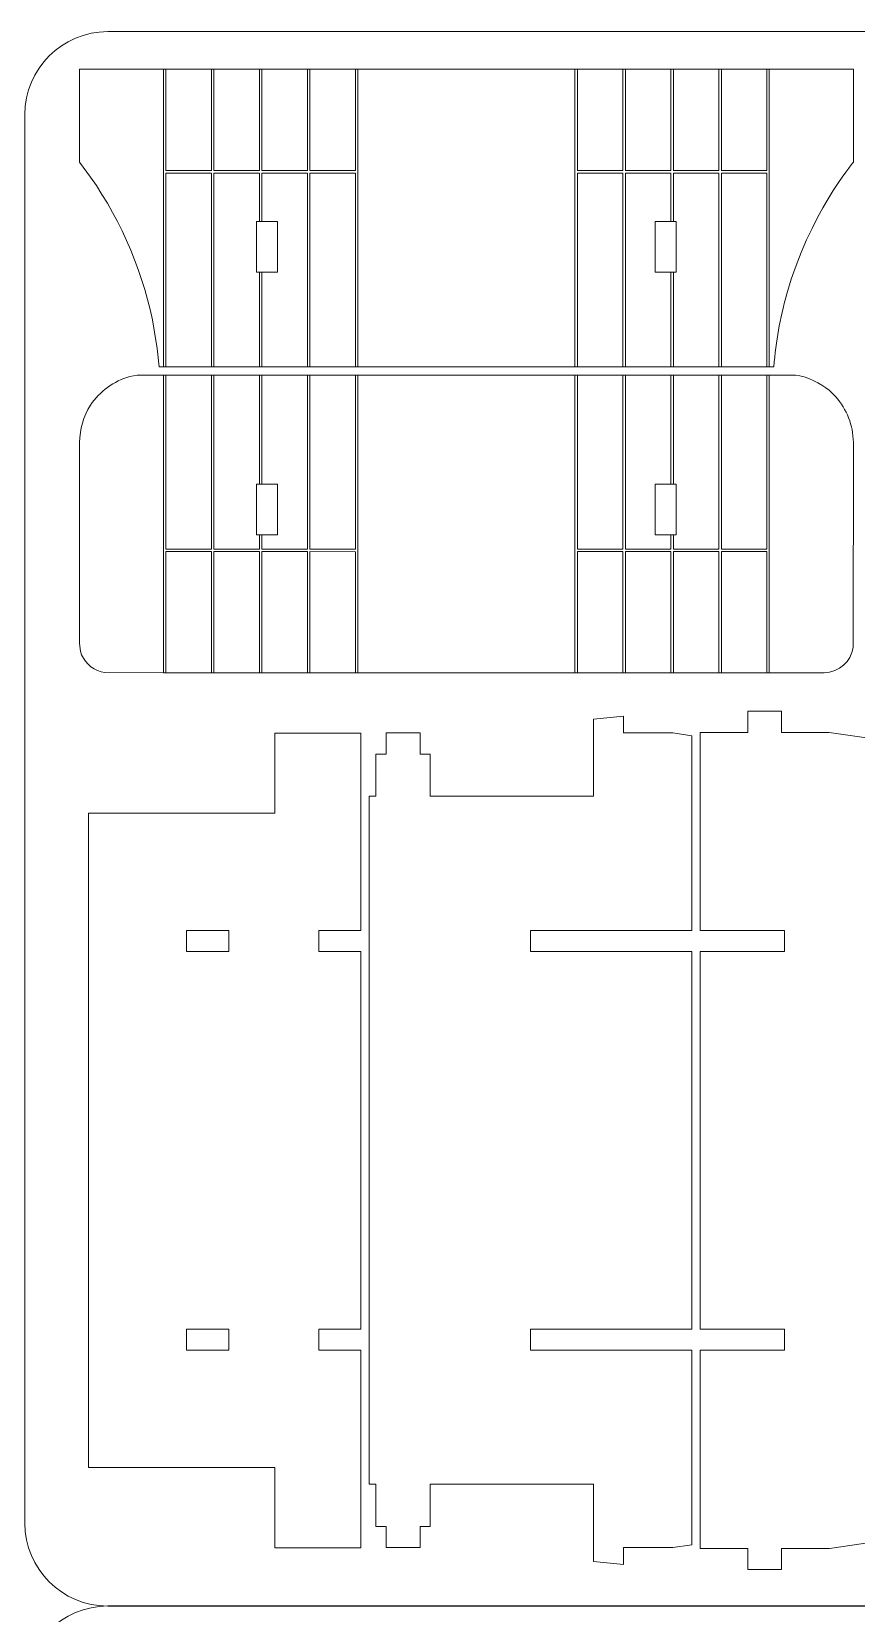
# Model space of a CAD drawing. Header units: centimetres. Extents: x -13.7 to 44.3, y -7.5 to 30.5.
# Drawn here: x 15.36 to 25.31, y 11.46 to 30.54 of the extents above; entities that cross this region are included whole.
import ezdxf

# ---------------------------------------------------------------- set-up
doc = ezdxf.new("R2010")
doc.units = ezdxf.units.CM
doc.header["$MEASUREMENT"] = 0
doc.layers.add('Camada 1', color=7, linetype='Continuous')

msp = doc.modelspace()

# ---------------------------------------------------------------- linework, layer by layer
at = {"layer": 'Camada 1', "color": 240, "lineweight": 20}
for points in [[(44.27592, 29.54315), (44.27592, 29.54315), (44.27592, 12.54315), (44.27592, 12.54315), (44.27592, 12.54315), (44.27592, 11.99315), (43.82592, 11.54315), (43.27591, 11.54315), (43.27591, 11.54315), (43.27591, 11.54315), (16.27592, 11.54315), (16.27592, 11.54315), (16.27592, 11.54315), (15.72592, 11.54315), (15.27591, 11.99315), (15.27591, 12.54315), (15.27591, 12.54315), (15.27591, 12.54315), (15.27591, 29.54315), (15.27591, 29.54315), (15.27591, 29.54315), (15.27591, 30.09315), (15.72592, 30.54315), (16.27592, 30.54315), (16.27592, 30.54315), (16.27592, 30.54315), (43.27591, 30.54315), (43.27591, 30.54315), (43.27591, 30.54315), (43.82592, 30.54315), (44.27592, 30.09315), (44.27592, 29.54315)], [(44.27592, 10.54425), (44.27592, 10.54425), (44.27592, -6.45575), (44.27592, -6.45575), (44.27592, -6.45575), (44.27592, -7.00575), (43.82592, -7.45575), (43.27591, -7.45575), (43.27591, -7.45575), (43.27591, -7.45575), (16.27592, -7.45575), (16.27592, -7.45575), (16.27592, -7.45575), (15.72592, -7.45575), (15.27591, -7.00575), (15.27591, -6.45575), (15.27591, -6.45575), (15.27591, -6.45575), (15.27591, 10.54425), (15.27591, 10.54425), (15.27591, 10.54425), (15.27591, 11.09425), (15.72592, 11.54425), (16.27592, 11.54425), (16.27592, 11.54425), (16.27592, 11.54425), (43.27591, 11.54425), (43.27591, 11.54425), (43.27591, 11.54425), (43.82592, 11.54425), (44.27592, 11.09425), (44.27592, 10.54425)]]:
    msp.add_open_spline(points, degree=3, knots=[0, 0, 0, 0, 0.11111111, 0.11111111, 0.11111111, 0.11111111, 0.22222222, 0.22222222, 0.22222222, 0.22222222, 0.33333333, 0.33333333, 0.33333333, 0.33333333, 0.44444444, 0.44444444, 0.44444444, 0.44444444, 0.55555556, 0.55555556, 0.55555556, 0.55555556, 0.66666667, 0.66666667, 0.66666667, 0.66666667, 0.77777778, 0.77777778, 0.77777778, 0.77777778, 1, 1, 1, 1], dxfattribs=at)
at = {"layer": 'Camada 1', "lineweight": 9}
for points, knots in [([(16.87239, 26.72101), (16.87239, 26.72101), (16.89584, 26.49825), (16.89584, 26.49825), (16.89584, 26.49825), (16.89584, 26.49825), (24.30997, 26.49817), (24.30997, 26.49817), (24.30997, 26.49817), (24.34402, 26.82144), (24.37899, 27.0626), (24.46795, 27.37873), (24.46795, 27.37873), (24.73759, 28.33689), (25.26559, 28.95111), (25.27121, 28.96814), (25.27121, 28.96814), (25.27121, 28.96814), (25.27122, 30.09012), (25.27122, 30.09012), (25.27122, 30.09012), (25.27122, 30.09012), (15.93468, 30.09025), (15.93468, 30.09025), (15.93468, 30.09025), (15.93468, 30.09025), (15.93467, 28.96826), (15.93467, 28.96826), (15.93467, 28.96826), (15.93467, 28.96826), (16.06795, 28.78825), (16.06795, 28.78825), (16.06795, 28.78825), (16.45208, 28.24227), (16.72032, 27.59944), (16.83819, 26.94236), (16.83819, 26.94236), (16.83819, 26.94236), (16.87239, 26.72101), (16.87239, 26.72101)], [0, 0, 0, 0, 0.09090909, 0.09090909, 0.09090909, 0.09090909, 0.18181818, 0.18181818, 0.18181818, 0.18181818, 0.27272727, 0.27272727, 0.27272727, 0.27272727, 0.36363636, 0.36363636, 0.36363636, 0.36363636, 0.45454545, 0.45454545, 0.45454545, 0.45454545, 0.54545455, 0.54545455, 0.54545455, 0.54545455, 0.63636364, 0.63636364, 0.63636364, 0.63636364, 0.72727273, 0.72727273, 0.72727273, 0.72727273, 0.81818182, 0.81818182, 0.81818182, 0.81818182, 1, 1, 1, 1]), ([(18.10597, 27.63966), (18.10597, 27.63966), (18.07022, 27.63969), (18.07022, 27.63969), (18.07022, 27.63969), (18.07022, 27.63969), (18.07023, 28.25167), (18.07023, 28.25167), (18.07023, 28.25167), (18.07023, 28.25167), (18.3252, 28.2517), (18.3252, 28.2517), (18.3252, 28.2517), (18.3252, 28.2517), (18.3252, 27.63967), (18.3252, 27.63967), (18.3252, 27.63967), (18.3252, 27.63967), (18.10597, 27.63966), (18.10597, 27.63966)], [0, 0, 0, 0, 0.16666667, 0.16666667, 0.16666667, 0.16666667, 0.33333333, 0.33333333, 0.33333333, 0.33333333, 0.5, 0.5, 0.5, 0.5, 0.66666667, 0.66666667, 0.66666667, 0.66666667, 1, 1, 1, 1]), ([(23.06928, 27.63964), (23.06928, 27.63964), (22.88054, 27.63967), (22.88054, 27.63967), (22.88054, 27.63967), (22.88054, 27.63967), (22.88055, 28.25176), (22.88055, 28.25176), (22.88055, 28.25176), (22.88055, 28.25176), (23.13554, 28.25178), (23.13554, 28.25178), (23.13554, 28.25178), (23.13554, 28.25178), (23.13553, 27.63967), (23.13553, 27.63967), (23.13553, 27.63967), (23.13553, 27.63967), (23.06928, 27.63964), (23.06928, 27.63964)], [0, 0, 0, 0, 0.16666667, 0.16666667, 0.16666667, 0.16666667, 0.33333333, 0.33333333, 0.33333333, 0.33333333, 0.5, 0.5, 0.5, 0.5, 0.66666667, 0.66666667, 0.66666667, 0.66666667, 1, 1, 1, 1]), ([(15.94665, 23.06762), (15.94665, 23.06762), (15.93464, 23.1589), (15.93464, 23.1589), (15.93464, 23.1589), (15.93464, 23.1589), (15.93468, 25.58502), (15.93468, 25.58502), (15.93468, 25.58502), (15.94054, 25.74682), (15.97961, 25.89941), (16.06911, 26.03628), (16.06911, 26.03628), (16.17539, 26.19882), (16.35374, 26.3288), (16.54103, 26.38018), (16.54103, 26.38018), (16.54103, 26.38018), (16.63195, 26.39817), (16.63195, 26.39817), (16.63195, 26.39817), (16.63195, 26.39817), (18.106, 26.39815), (18.106, 26.39815), (18.106, 26.39815), (18.106, 26.39815), (24.57395, 26.39819), (24.57395, 26.39819), (24.57395, 26.39819), (24.70425, 26.38542), (24.87835, 26.29986), (24.97921, 26.21453), (24.97921, 26.21453), (25.12752, 26.08906), (25.23456, 25.8962), (25.26259, 25.70397), (25.26259, 25.70397), (25.26259, 25.70397), (25.27122, 25.58502), (25.27122, 25.58502), (25.27122, 25.58502), (25.27122, 25.58502), (25.26816, 23.11286), (25.26816, 23.11286), (25.26816, 23.11286), (25.24511, 22.93787), (25.10117, 22.81219), (24.91849, 22.80621), (24.91849, 22.80621), (24.91849, 22.80621), (16.94827, 22.8062), (16.94827, 22.8062), (16.94827, 22.8062), (16.94827, 22.8062), (16.24128, 22.80922), (16.24128, 22.80922), (16.24128, 22.80922), (16.11826, 22.82542), (16.00896, 22.90929), (15.96148, 23.02393), (15.96148, 23.02393), (15.96148, 23.02393), (15.94665, 23.06762), (15.94665, 23.06762)], [0, 0, 0, 0, 0.05882353, 0.05882353, 0.05882353, 0.05882353, 0.11764706, 0.11764706, 0.11764706, 0.11764706, 0.17647059, 0.17647059, 0.17647059, 0.17647059, 0.23529412, 0.23529412, 0.23529412, 0.23529412, 0.29411765, 0.29411765, 0.29411765, 0.29411765, 0.35294118, 0.35294118, 0.35294118, 0.35294118, 0.41176471, 0.41176471, 0.41176471, 0.41176471, 0.47058824, 0.47058824, 0.47058824, 0.47058824, 0.52941176, 0.52941176, 0.52941176, 0.52941176, 0.58823529, 0.58823529, 0.58823529, 0.58823529, 0.64705882, 0.64705882, 0.64705882, 0.64705882, 0.70588235, 0.70588235, 0.70588235, 0.70588235, 0.76470588, 0.76470588, 0.76470588, 0.76470588, 0.82352941, 0.82352941, 0.82352941, 0.82352941, 0.88235294, 0.88235294, 0.88235294, 0.88235294, 1, 1, 1, 1]), ([(18.13658, 25.08387), (18.13658, 25.08387), (18.32519, 25.08389), (18.32519, 25.08389), (18.32519, 25.08389), (18.32519, 25.08389), (18.32523, 24.47188), (18.32523, 24.47188), (18.32523, 24.47188), (18.32523, 24.47188), (18.07025, 24.47186), (18.07025, 24.47186), (18.07025, 24.47186), (18.07025, 24.47186), (18.07021, 25.08387), (18.07021, 25.08387), (18.07021, 25.08387), (18.07021, 25.08387), (18.13658, 25.08387), (18.13658, 25.08387)], [0, 0, 0, 0, 0.16666667, 0.16666667, 0.16666667, 0.16666667, 0.33333333, 0.33333333, 0.33333333, 0.33333333, 0.5, 0.5, 0.5, 0.5, 0.66666667, 0.66666667, 0.66666667, 0.66666667, 1, 1, 1, 1]), ([(23.09988, 25.08388), (23.09988, 25.08388), (23.13558, 25.08388), (23.13558, 25.08388), (23.13558, 25.08388), (23.13558, 25.08388), (23.13562, 24.47188), (23.13562, 24.47188), (23.13562, 24.47188), (23.13562, 24.47188), (22.88063, 24.47187), (22.88063, 24.47187), (22.88063, 24.47187), (22.88063, 24.47187), (22.88059, 25.08387), (22.88059, 25.08387), (22.88059, 25.08387), (22.88059, 25.08387), (23.09988, 25.08388), (23.09988, 25.08388)], [0, 0, 0, 0, 0.16666667, 0.16666667, 0.16666667, 0.16666667, 0.33333333, 0.33333333, 0.33333333, 0.33333333, 0.5, 0.5, 0.5, 0.5, 0.66666667, 0.66666667, 0.66666667, 0.66666667, 1, 1, 1, 1]), ([(24.44206, 14.62963), (24.44206, 14.62963), (24.44205, 14.88463), (24.44205, 14.88463), (24.44205, 14.88463), (24.44205, 14.88463), (23.42207, 14.8846), (23.42207, 14.8846), (23.42207, 14.8846), (23.42207, 14.8846), (23.42195, 19.44217), (23.42195, 19.44217), (23.42195, 19.44217), (23.42195, 19.44217), (24.44193, 19.4422), (24.44193, 19.4422), (24.44193, 19.4422), (24.44193, 19.4422), (24.44193, 19.69719), (24.44193, 19.69719), (24.44193, 19.69719), (24.44193, 19.69719), (23.42194, 19.69689), (23.42194, 19.69689), (23.42194, 19.69689), (23.42194, 19.69689), (23.42188, 22.08695), (23.42188, 22.08695), (23.42188, 22.08695), (23.42188, 22.08695), (23.99755, 22.08696), (23.99755, 22.08696), (23.99755, 22.08696), (23.99755, 22.08696), (23.99754, 22.34196), (23.99754, 22.34196), (23.99754, 22.34196), (23.99754, 22.34196), (24.40554, 22.34198), (24.40554, 22.34198), (24.40554, 22.34198), (24.40554, 22.34198), (24.40554, 22.08697), (24.40554, 22.08697), (24.40554, 22.08697), (24.40554, 22.08697), (24.98121, 22.087), (24.98121, 22.087), (24.98121, 22.087), (24.98121, 22.087), (25.94221, 21.94683), (25.94221, 21.94683), (25.94221, 21.94683), (25.94221, 21.94683), (25.97897, 22.1989), (25.97897, 22.1989), (25.97897, 22.1989), (25.97897, 22.1989), (26.33223, 22.14737), (26.33223, 22.14737), (26.33223, 22.14737), (26.33223, 22.14737), (26.29547, 21.8953), (26.29547, 21.8953), (26.29547, 21.8953), (26.29547, 21.8953), (26.39446, 21.88086), (26.39446, 21.88086), (26.39446, 21.88086), (26.39446, 21.88086), (26.39448, 21.22512), (26.39448, 21.22512), (26.39448, 21.22512), (26.39448, 21.22512), (25.58908, 21.2251), (25.58908, 21.2251), (25.58908, 21.2251), (25.58908, 21.2251), (25.5893, 13.10178), (25.5893, 13.10178), (25.5893, 13.10178), (25.5893, 13.10178), (26.39469, 13.10181), (26.39469, 13.10181), (26.39469, 13.10181), (26.39469, 13.10181), (26.3947, 12.44606), (26.3947, 12.44606), (26.3947, 12.44606), (26.3947, 12.44606), (26.29571, 12.43161), (26.29571, 12.43161), (26.29571, 12.43161), (26.29571, 12.43161), (26.33249, 12.17955), (26.33249, 12.17955), (26.33249, 12.17955), (26.33249, 12.17955), (25.97923, 12.128), (25.97923, 12.128), (25.97923, 12.128), (25.97923, 12.128), (25.94245, 12.38007), (25.94245, 12.38007), (25.94245, 12.38007), (25.94245, 12.38007), (24.98146, 12.23985), (24.98146, 12.23985), (24.98146, 12.23985), (24.98146, 12.23985), (24.4058, 12.23982), (24.4058, 12.23982), (24.4058, 12.23982), (24.4058, 12.23982), (24.4058, 11.98483), (24.4058, 11.98483), (24.4058, 11.98483), (24.4058, 11.98483), (23.99781, 11.98482), (23.99781, 11.98482), (23.99781, 11.98482), (23.99781, 11.98482), (23.9978, 12.23982), (23.9978, 12.23982), (23.9978, 12.23982), (23.9978, 12.23982), (23.42215, 12.23981), (23.42215, 12.23981), (23.42215, 12.23981), (23.42215, 12.23981), (23.42207, 14.62988), (23.42207, 14.62988), (23.42207, 14.62988), (23.42207, 14.62988), (24.44206, 14.62963), (24.44206, 14.62963)], [0, 0, 0, 0, 0.02857143, 0.02857143, 0.02857143, 0.02857143, 0.05714286, 0.05714286, 0.05714286, 0.05714286, 0.08571429, 0.08571429, 0.08571429, 0.08571429, 0.11428571, 0.11428571, 0.11428571, 0.11428571, 0.14285714, 0.14285714, 0.14285714, 0.14285714, 0.17142857, 0.17142857, 0.17142857, 0.17142857, 0.2, 0.2, 0.2, 0.2, 0.22857143, 0.22857143, 0.22857143, 0.22857143, 0.25714286, 0.25714286, 0.25714286, 0.25714286, 0.28571429, 0.28571429, 0.28571429, 0.28571429, 0.31428571, 0.31428571, 0.31428571, 0.31428571, 0.34285714, 0.34285714, 0.34285714, 0.34285714, 0.37142857, 0.37142857, 0.37142857, 0.37142857, 0.4, 0.4, 0.4, 0.4, 0.42857143, 0.42857143, 0.42857143, 0.42857143, 0.45714286, 0.45714286, 0.45714286, 0.45714286, 0.48571429, 0.48571429, 0.48571429, 0.48571429, 0.51428571, 0.51428571, 0.51428571, 0.51428571, 0.54285714, 0.54285714, 0.54285714, 0.54285714, 0.57142857, 0.57142857, 0.57142857, 0.57142857, 0.6, 0.6, 0.6, 0.6, 0.62857143, 0.62857143, 0.62857143, 0.62857143, 0.65714286, 0.65714286, 0.65714286, 0.65714286, 0.68571429, 0.68571429, 0.68571429, 0.68571429, 0.71428571, 0.71428571, 0.71428571, 0.71428571, 0.74285714, 0.74285714, 0.74285714, 0.74285714, 0.77142857, 0.77142857, 0.77142857, 0.77142857, 0.8, 0.8, 0.8, 0.8, 0.82857143, 0.82857143, 0.82857143, 0.82857143, 0.85714286, 0.85714286, 0.85714286, 0.85714286, 0.88571429, 0.88571429, 0.88571429, 0.88571429, 0.91428571, 0.91428571, 0.91428571, 0.91428571, 0.94285714, 0.94285714, 0.94285714, 0.94285714, 1, 1, 1, 1]), ([(21.37669, 19.69716), (21.37669, 19.69716), (21.37669, 19.44217), (21.37669, 19.44217), (21.37669, 19.44217), (21.37669, 19.44217), (23.32195, 19.44217), (23.32195, 19.44217), (23.32195, 19.44217), (23.32195, 19.44217), (23.32195, 14.88686), (23.32195, 14.88686), (23.32195, 14.88686), (23.32195, 14.88686), (21.37669, 14.88686), (21.37669, 14.88686), (21.37669, 14.88686), (21.37669, 14.88686), (21.37669, 14.63187), (21.37669, 14.63187), (21.37669, 14.63187), (21.37669, 14.63187), (23.32195, 14.63187), (23.32195, 14.63187), (23.32195, 14.63187), (23.32195, 14.63187), (23.32195, 12.28266), (23.32195, 12.28266), (23.32195, 12.28266), (23.32195, 12.28266), (23.09166, 12.24907), (23.09166, 12.24907), (23.09166, 12.24907), (23.09166, 12.24907), (22.4975, 12.24907), (22.4975, 12.24907), (22.4975, 12.24907), (22.4975, 12.24907), (22.4975, 12.04563), (22.4975, 12.04563), (22.4975, 12.04563), (22.4975, 12.04563), (22.13705, 12.08184), (22.13705, 12.08184), (22.13705, 12.08184), (22.13705, 12.08184), (22.13705, 13.01406), (22.13705, 13.01406), (22.13705, 13.01406), (22.13705, 13.01406), (20.16641, 13.01406), (20.16641, 13.01406), (20.16641, 13.01406), (20.16641, 13.01406), (20.16641, 12.50406), (20.16641, 12.50406), (20.16641, 12.50406), (20.16641, 12.50406), (20.04341, 12.50406), (20.04341, 12.50406), (20.04341, 12.50406), (20.04341, 12.50406), (20.04341, 12.24907), (20.04341, 12.24907), (20.04341, 12.24907), (20.04341, 12.24907), (19.63541, 12.24907), (19.63541, 12.24907), (19.63541, 12.24907), (19.63541, 12.24907), (19.63541, 12.50406), (19.63541, 12.50406), (19.63541, 12.50406), (19.63541, 12.50406), (19.51019, 12.50406), (19.51019, 12.50406), (19.51019, 12.50406), (19.51019, 12.50406), (19.51019, 13.01406), (19.51019, 13.01406), (19.51019, 13.01406), (19.51019, 13.01406), (19.43142, 13.01406), (19.43142, 13.01406), (19.43142, 13.01406), (19.43142, 13.01406), (19.43142, 21.31499), (19.43142, 21.31499), (19.43142, 21.31499), (19.43142, 21.31499), (19.51019, 21.31499), (19.51019, 21.31499), (19.51019, 21.31499), (19.51019, 21.31499), (19.51019, 21.82498), (19.51019, 21.82498), (19.51019, 21.82498), (19.51019, 21.82498), (19.63541, 21.82498), (19.63541, 21.82498), (19.63541, 21.82498), (19.63541, 21.82498), (19.63541, 22.07997), (19.63541, 22.07997), (19.63541, 22.07997), (19.63541, 22.07997), (20.04341, 22.07997), (20.04341, 22.07997), (20.04341, 22.07997), (20.04341, 22.07997), (20.04341, 21.82498), (20.04341, 21.82498), (20.04341, 21.82498), (20.04341, 21.82498), (20.16641, 21.82498), (20.16641, 21.82498), (20.16641, 21.82498), (20.16641, 21.82498), (20.16641, 21.31499), (20.16641, 21.31499), (20.16641, 21.31499), (20.16641, 21.31499), (22.13705, 21.31499), (22.13705, 21.31499), (22.13705, 21.31499), (22.13705, 21.31499), (22.13705, 22.2472), (22.13705, 22.2472), (22.13705, 22.2472), (22.13705, 22.2472), (22.4975, 22.28341), (22.4975, 22.28341), (22.4975, 22.28341), (22.4975, 22.28341), (22.4975, 22.07997), (22.4975, 22.07997), (22.4975, 22.07997), (22.4975, 22.07997), (23.09166, 22.07997), (23.09166, 22.07997), (23.09166, 22.07997), (23.09166, 22.07997), (23.32195, 22.04638), (23.32195, 22.04638), (23.32195, 22.04638), (23.32195, 22.04638), (23.32195, 19.69716), (23.32195, 19.69716), (23.32195, 19.69716), (23.32195, 19.69716), (21.37669, 19.69716), (21.37669, 19.69716)], [0, 0, 0, 0, 0.02564103, 0.02564103, 0.02564103, 0.02564103, 0.05128205, 0.05128205, 0.05128205, 0.05128205, 0.07692308, 0.07692308, 0.07692308, 0.07692308, 0.1025641, 0.1025641, 0.1025641, 0.1025641, 0.12820513, 0.12820513, 0.12820513, 0.12820513, 0.15384615, 0.15384615, 0.15384615, 0.15384615, 0.17948718, 0.17948718, 0.17948718, 0.17948718, 0.20512821, 0.20512821, 0.20512821, 0.20512821, 0.23076923, 0.23076923, 0.23076923, 0.23076923, 0.25641026, 0.25641026, 0.25641026, 0.25641026, 0.28205128, 0.28205128, 0.28205128, 0.28205128, 0.30769231, 0.30769231, 0.30769231, 0.30769231, 0.33333333, 0.33333333, 0.33333333, 0.33333333, 0.35897436, 0.35897436, 0.35897436, 0.35897436, 0.38461538, 0.38461538, 0.38461538, 0.38461538, 0.41025641, 0.41025641, 0.41025641, 0.41025641, 0.43589744, 0.43589744, 0.43589744, 0.43589744, 0.46153846, 0.46153846, 0.46153846, 0.46153846, 0.48717949, 0.48717949, 0.48717949, 0.48717949, 0.51282051, 0.51282051, 0.51282051, 0.51282051, 0.53846154, 0.53846154, 0.53846154, 0.53846154, 0.56410256, 0.56410256, 0.56410256, 0.56410256, 0.58974359, 0.58974359, 0.58974359, 0.58974359, 0.61538462, 0.61538462, 0.61538462, 0.61538462, 0.64102564, 0.64102564, 0.64102564, 0.64102564, 0.66666667, 0.66666667, 0.66666667, 0.66666667, 0.69230769, 0.69230769, 0.69230769, 0.69230769, 0.71794872, 0.71794872, 0.71794872, 0.71794872, 0.74358974, 0.74358974, 0.74358974, 0.74358974, 0.76923077, 0.76923077, 0.76923077, 0.76923077, 0.79487179, 0.79487179, 0.79487179, 0.79487179, 0.82051282, 0.82051282, 0.82051282, 0.82051282, 0.84615385, 0.84615385, 0.84615385, 0.84615385, 0.87179487, 0.87179487, 0.87179487, 0.87179487, 0.8974359, 0.8974359, 0.8974359, 0.8974359, 0.92307692, 0.92307692, 0.92307692, 0.92307692, 0.94871795, 0.94871795, 0.94871795, 0.94871795, 1, 1, 1, 1]), ([(18.82143, 14.63068), (18.82143, 14.63068), (18.82143, 14.88557), (18.82143, 14.88557), (18.82143, 14.88557), (18.82143, 14.88557), (19.33142, 14.88557), (19.33142, 14.88557), (19.33142, 14.88557), (19.33142, 14.88557), (19.33142, 19.44122), (19.33142, 19.44122), (19.33142, 19.44122), (19.33142, 19.44122), (18.82143, 19.44122), (18.82143, 19.44122), (18.82143, 19.44122), (18.82143, 19.44122), (18.82143, 19.69612), (18.82143, 19.69612), (18.82143, 19.69612), (18.82143, 19.69612), (19.33142, 19.69612), (19.33142, 19.69612), (19.33142, 19.69612), (19.33142, 19.69612), (19.33142, 22.07881), (19.33142, 22.07881), (19.33142, 22.07881), (19.33142, 22.07881), (18.29015, 22.07881), (18.29015, 22.07881), (18.29015, 22.07881), (18.29015, 22.07881), (18.29015, 21.10991), (18.29015, 21.10991), (18.29015, 21.10991), (18.29015, 21.10991), (16.04225, 21.10991), (16.04225, 21.10991), (16.04225, 21.10991), (16.04225, 21.10991), (16.04225, 13.21689), (16.04225, 13.21689), (16.04225, 13.21689), (16.04225, 13.21689), (18.29015, 13.21689), (18.29015, 13.21689), (18.29015, 13.21689), (18.29015, 13.21689), (18.29015, 12.24798), (18.29015, 12.24798), (18.29015, 12.24798), (18.29015, 12.24798), (19.33142, 12.24798), (19.33142, 12.24798), (19.33142, 12.24798), (19.33142, 12.24798), (19.33142, 14.63068), (19.33142, 14.63068), (19.33142, 14.63068), (19.33142, 14.63068), (18.82143, 14.63068), (18.82143, 14.63068)], [0, 0, 0, 0, 0.05882353, 0.05882353, 0.05882353, 0.05882353, 0.11764706, 0.11764706, 0.11764706, 0.11764706, 0.17647059, 0.17647059, 0.17647059, 0.17647059, 0.23529412, 0.23529412, 0.23529412, 0.23529412, 0.29411765, 0.29411765, 0.29411765, 0.29411765, 0.35294118, 0.35294118, 0.35294118, 0.35294118, 0.41176471, 0.41176471, 0.41176471, 0.41176471, 0.47058824, 0.47058824, 0.47058824, 0.47058824, 0.52941176, 0.52941176, 0.52941176, 0.52941176, 0.58823529, 0.58823529, 0.58823529, 0.58823529, 0.64705882, 0.64705882, 0.64705882, 0.64705882, 0.70588235, 0.70588235, 0.70588235, 0.70588235, 0.76470588, 0.76470588, 0.76470588, 0.76470588, 0.82352941, 0.82352941, 0.82352941, 0.82352941, 0.88235294, 0.88235294, 0.88235294, 0.88235294, 1, 1, 1, 1]), ([(17.73793, 19.69601), (17.73793, 19.69601), (17.22795, 19.696), (17.22795, 19.696), (17.22795, 19.696), (17.22795, 19.696), (17.22795, 19.44153), (17.22795, 19.44153), (17.22795, 19.44153), (17.22795, 19.44153), (17.73793, 19.44153), (17.73793, 19.44153), (17.73793, 19.44153), (17.73793, 19.44153), (17.73793, 19.69601), (17.73793, 19.69601)], [0, 0, 0, 0, 0.2, 0.2, 0.2, 0.2, 0.4, 0.4, 0.4, 0.4, 0.6, 0.6, 0.6, 0.6, 1, 1, 1, 1]), ([(17.22795, 14.63078), (17.22795, 14.63078), (17.22795, 14.88523), (17.22795, 14.88523), (17.22795, 14.88523), (17.22795, 14.88523), (17.73793, 14.88523), (17.73793, 14.88523), (17.73793, 14.88523), (17.73793, 14.88523), (17.73793, 14.63079), (17.73793, 14.63079), (17.73793, 14.63079), (17.73793, 14.63079), (17.22795, 14.63078), (17.22795, 14.63078)], [0, 0, 0, 0, 0.2, 0.2, 0.2, 0.2, 0.4, 0.4, 0.4, 0.4, 0.6, 0.6, 0.6, 0.6, 1, 1, 1, 1])]:
    msp.add_open_spline(points, degree=3, knots=knots, dxfattribs=at)
at = {"layer": 'Camada 1', "color": 140, "lineweight": 9}
for points in [[(16.94827, 26.49825), (16.94827, 26.49825), (16.94831, 30.09024), (16.94831, 30.09024)], [(19.29424, 26.49823), (19.29424, 26.49823), (19.29428, 30.0902), (19.29428, 30.0902)], [(21.91157, 26.49819), (21.91157, 26.49819), (21.91161, 30.09016), (21.91161, 30.09016)], [(24.25754, 26.49817), (24.25754, 26.49817), (24.25758, 30.09014), (24.25758, 30.09014)], [(18.10597, 27.63966), (18.10597, 27.63966), (18.10596, 26.49824), (18.10596, 26.49824)], [(18.13656, 26.49824), (18.13656, 26.49824), (18.13657, 27.63966), (18.13657, 27.63966)], [(23.06926, 26.49818), (23.06926, 26.49818), (23.06928, 27.63964), (23.06928, 27.63964)], [(23.09988, 27.63964), (23.09988, 27.63964), (23.09986, 26.49818), (23.09986, 26.49818)], [(16.94827, 22.8062), (16.94827, 22.8062), (16.94832, 26.39817), (16.94832, 26.39817)], [(18.106, 26.39815), (18.106, 26.39815), (18.10598, 25.08387), (18.10598, 25.08387)], [(18.13658, 25.08387), (18.13658, 25.08387), (18.1366, 26.39815), (18.1366, 26.39815)], [(19.29424, 22.80616), (19.29424, 22.80616), (19.29428, 26.39814), (19.29428, 26.39814)], [(21.91157, 22.80626), (21.91157, 22.80626), (21.91162, 26.39823), (21.91162, 26.39823)], [(23.06929, 25.08388), (23.06929, 25.08388), (23.0693, 26.39821), (23.0693, 26.39821)], [(23.0999, 26.39821), (23.0999, 26.39821), (23.09988, 25.08388), (23.09988, 25.08388)], [(24.25754, 22.80622), (24.25754, 22.80622), (24.25758, 26.39819), (24.25758, 26.39819)]]:
    msp.add_open_spline(points, degree=3, dxfattribs=at)
for points in [[(16.97891, 30.09024), (16.97891, 30.09024), (16.9789, 28.86743), (16.9789, 28.86743), (16.9789, 28.86743), (16.9789, 28.86743), (17.52714, 28.86742), (17.52714, 28.86742), (17.52714, 28.86742), (17.52714, 28.86742), (17.52716, 30.09023), (17.52716, 30.09023)], [(17.55776, 30.09023), (17.55776, 30.09023), (17.55774, 28.86742), (17.55774, 28.86742), (17.55774, 28.86742), (17.55774, 28.86742), (18.10598, 28.86741), (18.10598, 28.86741), (18.10598, 28.86741), (18.10598, 28.86741), (18.106, 30.09021), (18.106, 30.09021)], [(18.68484, 30.09021), (18.68484, 30.09021), (18.68483, 28.86741), (18.68483, 28.86741), (18.68483, 28.86741), (18.68483, 28.86741), (18.13658, 28.86741), (18.13658, 28.86741), (18.13658, 28.86741), (18.13658, 28.86741), (18.1366, 30.09021), (18.1366, 30.09021)], [(19.26368, 30.0902), (19.26368, 30.0902), (19.26367, 28.8674), (19.26367, 28.8674), (19.26367, 28.8674), (19.26367, 28.8674), (18.71543, 28.86741), (18.71543, 28.86741), (18.71543, 28.86741), (18.71543, 28.86741), (18.71544, 30.09021), (18.71544, 30.09021)], [(21.94221, 30.09016), (21.94221, 30.09016), (21.9422, 28.86736), (21.9422, 28.86736), (21.9422, 28.86736), (21.9422, 28.86736), (22.49044, 28.86736), (22.49044, 28.86736), (22.49044, 28.86736), (22.49044, 28.86736), (22.49046, 30.09016), (22.49046, 30.09016)], [(22.52105, 30.09016), (22.52105, 30.09016), (22.52104, 28.86736), (22.52104, 28.86736), (22.52104, 28.86736), (22.52104, 28.86736), (23.06928, 28.86735), (23.06928, 28.86735), (23.06928, 28.86735), (23.06928, 28.86735), (23.0693, 30.09015), (23.0693, 30.09015)], [(23.0999, 30.09015), (23.0999, 30.09015), (23.09988, 28.86735), (23.09988, 28.86735), (23.09988, 28.86735), (23.09988, 28.86735), (23.64812, 28.86734), (23.64812, 28.86734), (23.64812, 28.86734), (23.64812, 28.86734), (23.64814, 30.09014), (23.64814, 30.09014)], [(24.22698, 30.09014), (24.22698, 30.09014), (24.22696, 28.86734), (24.22696, 28.86734), (24.22696, 28.86734), (24.22696, 28.86734), (23.67872, 28.86734), (23.67872, 28.86734), (23.67872, 28.86734), (23.67872, 28.86734), (23.67874, 30.09014), (23.67874, 30.09014)], [(17.52712, 26.49825), (17.52712, 26.49825), (17.52714, 28.83682), (17.52714, 28.83682), (17.52714, 28.83682), (17.52714, 28.83682), (16.9789, 28.83683), (16.9789, 28.83683), (16.9789, 28.83683), (16.9789, 28.83683), (16.97887, 26.49825), (16.97887, 26.49825)], [(18.10598, 28.25165), (18.10598, 28.25165), (18.10598, 28.83681), (18.10598, 28.83681), (18.10598, 28.83681), (18.10598, 28.83681), (17.55774, 28.83682), (17.55774, 28.83682), (17.55774, 28.83682), (17.55774, 28.83682), (17.55772, 26.49825), (17.55772, 26.49825)], [(18.6848, 26.49823), (18.6848, 26.49823), (18.68483, 28.83681), (18.68483, 28.83681), (18.68483, 28.83681), (18.68483, 28.83681), (18.13658, 28.83681), (18.13658, 28.83681), (18.13658, 28.83681), (18.13658, 28.83681), (18.13658, 28.25165), (18.13658, 28.25165)], [(18.7154, 26.49823), (18.7154, 26.49823), (18.71542, 28.83681), (18.71542, 28.83681), (18.71542, 28.83681), (18.71542, 28.83681), (19.26367, 28.8368), (19.26367, 28.8368), (19.26367, 28.8368), (19.26367, 28.8368), (19.26364, 26.49823), (19.26364, 26.49823)], [(22.49042, 26.49819), (22.49042, 26.49819), (22.49044, 28.83676), (22.49044, 28.83676), (22.49044, 28.83676), (22.49044, 28.83676), (21.9422, 28.83676), (21.9422, 28.83676), (21.9422, 28.83676), (21.9422, 28.83676), (21.94217, 26.49819), (21.94217, 26.49819)], [(23.06929, 28.25174), (23.06929, 28.25174), (23.06928, 28.83675), (23.06928, 28.83675), (23.06928, 28.83675), (23.06928, 28.83675), (22.52104, 28.83676), (22.52104, 28.83676), (22.52104, 28.83676), (22.52104, 28.83676), (22.52102, 26.49819), (22.52102, 26.49819)], [(23.09989, 28.25174), (23.09989, 28.25174), (23.09988, 28.83675), (23.09988, 28.83675), (23.09988, 28.83675), (23.09988, 28.83675), (23.64812, 28.83675), (23.64812, 28.83675), (23.64812, 28.83675), (23.64812, 28.83675), (23.6481, 26.49817), (23.6481, 26.49817)], [(23.6787, 26.49817), (23.6787, 26.49817), (23.67872, 28.83674), (23.67872, 28.83674), (23.67872, 28.83674), (23.67872, 28.83674), (24.22696, 28.83674), (24.22696, 28.83674), (24.22696, 28.83674), (24.22696, 28.83674), (24.22694, 26.49817), (24.22694, 26.49817)], [(16.97892, 26.39817), (16.97892, 26.39817), (16.97889, 24.29818), (16.97889, 24.29818), (16.97889, 24.29818), (16.97889, 24.29818), (17.52713, 24.29818), (17.52713, 24.29818), (17.52713, 24.29818), (17.52713, 24.29818), (17.52716, 26.39816), (17.52716, 26.39816)], [(17.55776, 26.39816), (17.55776, 26.39816), (17.55773, 24.29817), (17.55773, 24.29817), (17.55773, 24.29817), (17.55773, 24.29817), (18.10597, 24.29817), (18.10597, 24.29817), (18.10597, 24.29817), (18.10597, 24.29817), (18.10598, 24.47186), (18.10598, 24.47186)], [(18.13658, 24.47187), (18.13658, 24.47187), (18.13657, 24.29817), (18.13657, 24.29817), (18.13657, 24.29817), (18.13657, 24.29817), (18.68481, 24.29815), (18.68481, 24.29815), (18.68481, 24.29815), (18.68481, 24.29815), (18.68484, 26.39815), (18.68484, 26.39815)], [(19.26368, 26.39814), (19.26368, 26.39814), (19.26366, 24.29814), (19.26366, 24.29814), (19.26366, 24.29814), (19.26366, 24.29814), (18.71541, 24.29815), (18.71541, 24.29815), (18.71541, 24.29815), (18.71541, 24.29815), (18.71544, 26.39815), (18.71544, 26.39815)], [(21.94222, 26.39823), (21.94222, 26.39823), (21.94219, 24.29824), (21.94219, 24.29824), (21.94219, 24.29824), (21.94219, 24.29824), (22.49043, 24.29823), (22.49043, 24.29823), (22.49043, 24.29823), (22.49043, 24.29823), (22.49046, 26.39822), (22.49046, 26.39822)], [(22.52106, 26.39822), (22.52106, 26.39822), (22.52103, 24.29823), (22.52103, 24.29823), (22.52103, 24.29823), (22.52103, 24.29823), (23.06927, 24.29823), (23.06927, 24.29823), (23.06927, 24.29823), (23.06927, 24.29823), (23.06928, 24.47188), (23.06928, 24.47188)], [(23.09988, 24.47188), (23.09988, 24.47188), (23.09987, 24.29822), (23.09987, 24.29822), (23.09987, 24.29822), (23.09987, 24.29822), (23.64812, 24.29822), (23.64812, 24.29822), (23.64812, 24.29822), (23.64812, 24.29822), (23.64814, 26.3982), (23.64814, 26.3982)], [(24.22699, 26.3982), (24.22699, 26.3982), (24.22696, 24.29821), (24.22696, 24.29821), (24.22696, 24.29821), (24.22696, 24.29821), (23.67871, 24.29822), (23.67871, 24.29822), (23.67871, 24.29822), (23.67871, 24.29822), (23.67874, 26.3982), (23.67874, 26.3982)], [(17.52711, 22.80619), (17.52711, 22.80619), (17.52713, 24.26758), (17.52713, 24.26758), (17.52713, 24.26758), (17.52713, 24.26758), (16.97889, 24.26758), (16.97889, 24.26758), (16.97889, 24.26758), (16.97889, 24.26758), (16.97887, 22.8062), (16.97887, 22.8062)], [(18.10595, 22.80618), (18.10595, 22.80618), (18.10597, 24.26757), (18.10597, 24.26757), (18.10597, 24.26757), (18.10597, 24.26757), (17.55773, 24.26758), (17.55773, 24.26758), (17.55773, 24.26758), (17.55773, 24.26758), (17.55771, 22.80619), (17.55771, 22.80619)], [(18.13655, 22.80618), (18.13655, 22.80618), (18.13657, 24.26757), (18.13657, 24.26757), (18.13657, 24.26757), (18.13657, 24.26757), (18.68481, 24.26755), (18.68481, 24.26755), (18.68481, 24.26755), (18.68481, 24.26755), (18.68479, 22.80617), (18.68479, 22.80617)], [(18.71539, 22.80617), (18.71539, 22.80617), (18.71541, 24.26755), (18.71541, 24.26755), (18.71541, 24.26755), (18.71541, 24.26755), (19.26366, 24.26754), (19.26366, 24.26754), (19.26366, 24.26754), (19.26366, 24.26754), (19.26364, 22.80617), (19.26364, 22.80617)], [(22.49041, 22.80625), (22.49041, 22.80625), (22.49043, 24.26763), (22.49043, 24.26763), (22.49043, 24.26763), (22.49043, 24.26763), (21.94219, 24.26764), (21.94219, 24.26764), (21.94219, 24.26764), (21.94219, 24.26764), (21.94217, 22.80625), (21.94217, 22.80625)], [(23.06925, 22.80624), (23.06925, 22.80624), (23.06927, 24.26763), (23.06927, 24.26763), (23.06927, 24.26763), (23.06927, 24.26763), (22.52103, 24.26763), (22.52103, 24.26763), (22.52103, 24.26763), (22.52103, 24.26763), (22.52101, 22.80625), (22.52101, 22.80625)], [(23.64809, 22.80623), (23.64809, 22.80623), (23.64811, 24.26762), (23.64811, 24.26762), (23.64811, 24.26762), (23.64811, 24.26762), (23.09987, 24.26763), (23.09987, 24.26763), (23.09987, 24.26763), (23.09987, 24.26763), (23.09985, 22.80624), (23.09985, 22.80624)], [(23.67869, 22.80623), (23.67869, 22.80623), (23.67871, 24.26762), (23.67871, 24.26762), (23.67871, 24.26762), (23.67871, 24.26762), (24.22696, 24.26761), (24.22696, 24.26761), (24.22696, 24.26761), (24.22696, 24.26761), (24.22694, 22.80622), (24.22694, 22.80622)]]:
    msp.add_open_spline(points, degree=3, knots=[0, 0, 0, 0, 0.25, 0.25, 0.25, 0.25, 0.5, 0.5, 0.5, 0.5, 1, 1, 1, 1], dxfattribs=at)

doc.saveas('drawing.dxf')
